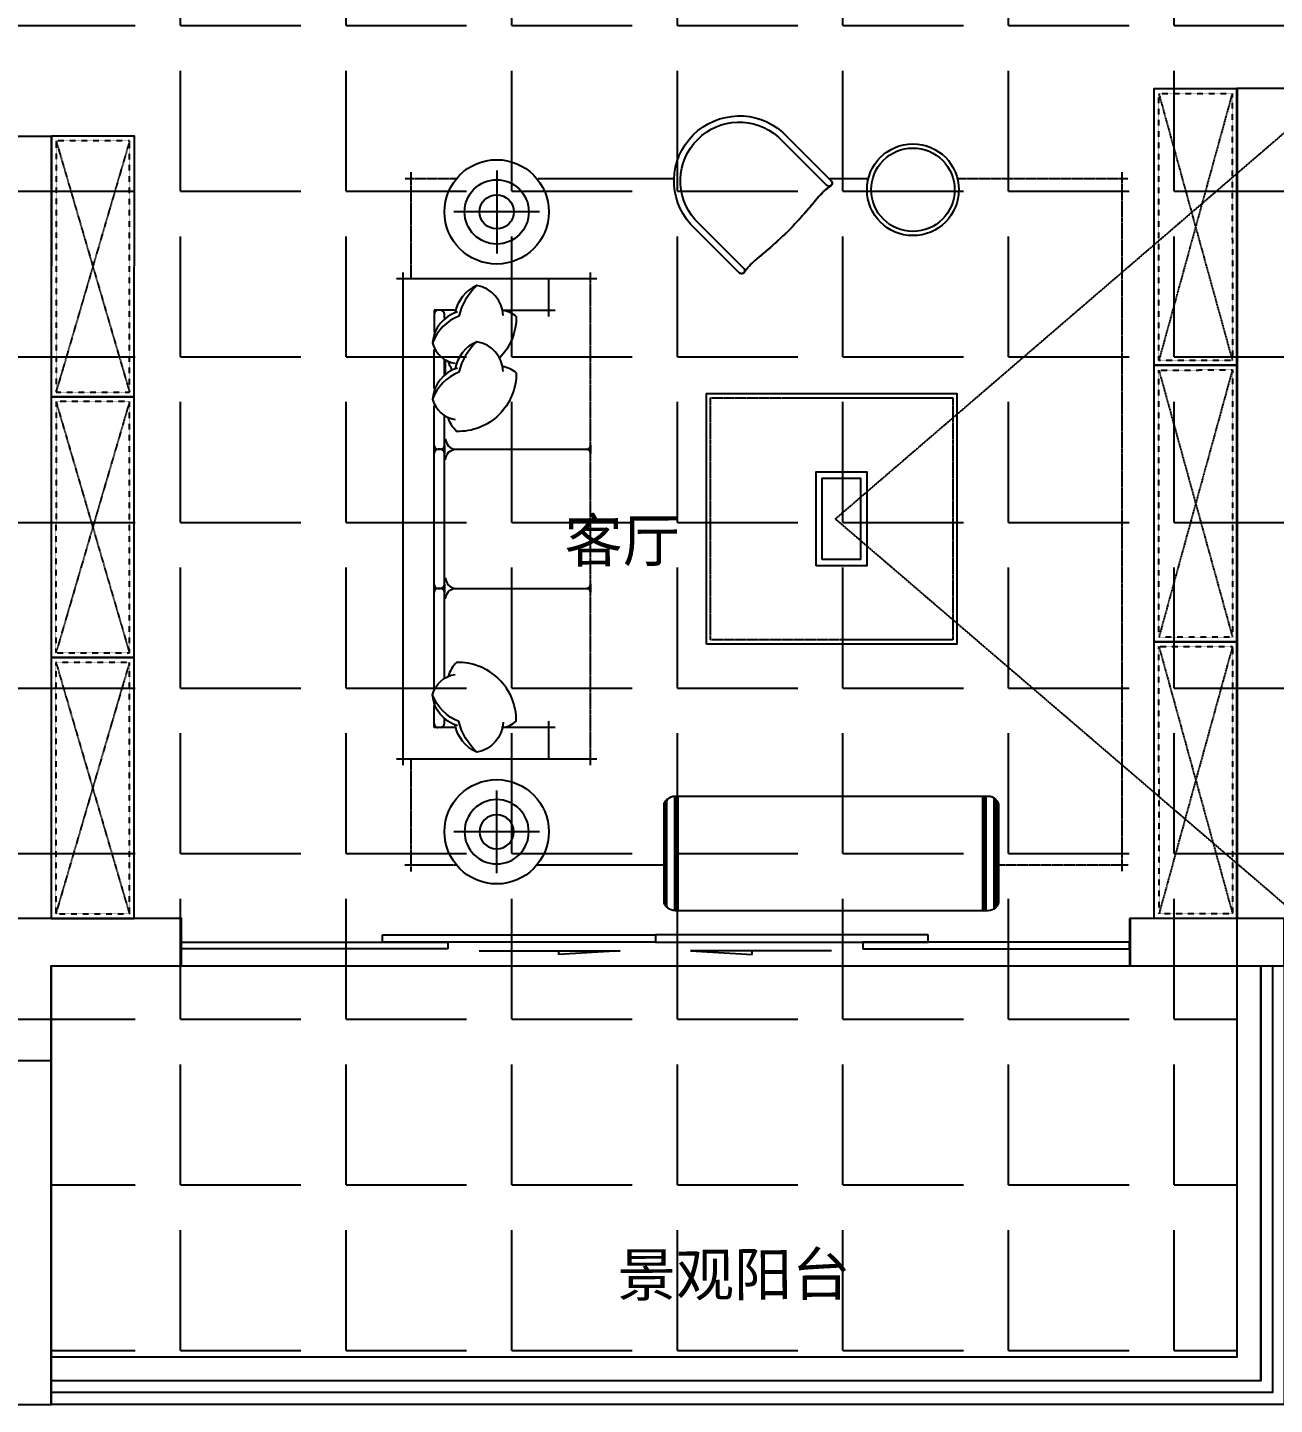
# Model space of a CAD drawing. Extents: x -284868 to 304789, y -137694 to 137894.
# Drawn here: x 264779 to 270038, y -116168 to -110361 of the extents above; entities that cross this region are included whole.
import ezdxf
from ezdxf.enums import TextEntityAlignment as Align

# ---------------------------------------------------------------- set-up
doc = ezdxf.new("R2010")
doc.units = 0
doc.linetypes.add('AX-CORE160-Fur$0$DASH', pattern=[0.35, 0.25, -0.1])
doc.linetypes.add('DASH', pattern=[0.35, 0.25, -0.1])
doc.layers.get('0').update_dxf_attribs({"linetype": 'CONTINUOUS'})
for name, color, linetype in [('0-墙', 4, 'CONTINUOUS'), ('0-底图', 251, 'CONTINUOUS'), ('0-非设计区域', 251, 'CONTINUOUS'), ('P-平面栏杆', 3, 'CONTINUOUS')]:
    doc.layers.add(name, color=color, linetype=linetype)
doc.styles.add('_TCH_DYN', font='')
doc.styles.get('_TCH_DYN').set_extended_font_data('SimSun')

# ---------------------------------------------------------------- blocks, each defined once
blk = doc.blocks.new('*U378')
at = {"linetype": 'AX-CORE160-Fur$0$DASH', "ltscale": 0.2}
for p, q in [((20, -330), (1146.7, -20)), ((20, -20), (1146.7, -330)), ((1186.7, -330), (2313.3, -20)), ((1186.7, -20), (2313.3, -330)), ((2353.3, -330), (3480, -20)), ((2353.3, -20), (3480, -330))]:
    blk.add_line(p, q, dxfattribs=at)
for points in [[(0, 0), (1166.7, 0), (1166.7, -350), (0, -350)], [(1166.7, 0), (2333.3, 0), (2333.3, -350), (1166.7, -350)], [(2333.3, 0), (3500, 0), (3500, -350), (2333.3, -350)]]:
    blk.add_lwpolyline(points, close=True)
for points in [[(20, -20), (1146.7, -20), (1146.7, -330), (20, -330)], [(1186.7, -20), (2313.3, -20), (2313.3, -330), (1186.7, -330)], [(2353.3, -20), (3480, -20), (3480, -330), (2353.3, -330)]]:
    blk.add_lwpolyline(points, close=True, dxfattribs=at)
blk = doc.blocks.new('200adfdfnnn')
at = {"linetype": 'DASH', "extrusion": (-0.001158, -1.56942e-09, 0.999999)}
for p, q in [((463282.4, -537376.5), (466227, -534843.2)), ((461013, -535581.8), (461285.7, -535581.8)), ((461046, -536111.1), (461046, -535548.8)), ((463925.7, -535581.8), (464825.9, -535581.8)), ((464792.9, -535548.8), (464792.9, -539235.1)), ((461992, -536987.4), (461992, -536078.1)), ((461992, -538674.1), (461992, -537031.4)), ((463282.4, -537376.5), (466227, -539903.2)), ((461046, -539235.1), (461046, -538641.1)), ((461285.7, -539202.1), (461013, -539202.1)), ((462377, -539202.1), (461708.3, -539202.1)), ((464825.9, -539202.1), (464137, -539202.1))]:
    blk.add_line(p, q, dxfattribs=at)
at = {"extrusion": (-0.001158, -1.56942e-09, 0.999999)}
for p, q in [((463236.7, -535618.1), (462980.2, -535361.6)), ((463003.7, -535338.1), (463260.2, -535594.7)), ((463260.2, -535594.7), (463003.7, -535338.1)), ((463003.7, -535338.1), (463260.2, -535594.7)), ((463022.2, -535403.6), (463022.2, -535403.6)), ((461497, -535539.3), (461497, -535976.4)), ((463247.4, -535581.8), (463456.5, -535581.8)), ((463260.2, -535594.7), (463260.2, -535594.7)), ((463260.2, -535594.7), (463263.3, -535598.9)), ((463263.3, -535598.9), (463264.9, -535603.9)), ((463209.4, -535661.6), (463194.7, -535677.2)), ((463224.9, -535646.8), (463209.4, -535661.6)), ((463241.2, -535632.9), (463224.9, -535646.8)), ((463258.2, -535619.8), (463241.2, -535632.9)), ((463260, -535618.3), (463258.2, -535619.8)), ((463258.2, -535619.8), (463258.2, -535619.8)), ((463263.2, -535614.1), (463260, -535618.3)), ((463264.8, -535609.1), (463263.2, -535614.1)), ((463264.9, -535603.9), (463264.8, -535609.1)), ((463156.8, -535723.3), (463117.8, -535768.4)), ((463194.7, -535677.2), (463156.8, -535723.3)), ((463194.7, -535677.2), (463194.7, -535677.2)), ((461722.3, -535757.8), (461271.7, -535757.8)), ((462542.5, -535799.3), (462799.1, -536055.8)), ((463077.7, -535812.5), (463036.6, -535855.7)), ((463117.8, -535768.4), (463077.7, -535812.5)), ((462775.6, -536079.3), (462519.1, -535822.7)), ((462519.1, -535822.7), (462775.6, -536079.3)), ((462775.6, -536079.3), (462519.1, -535822.7)), ((463036.6, -535855.7), (462993.4, -535896.8)), ((463036.6, -535855.7), (463036.6, -535855.7)), ((462949.3, -535936.9), (462904.2, -535975.9)), ((462993.4, -535896.8), (462949.3, -535936.9)), ((462842.9, -536028.1), (462828.4, -536043.2)), ((462858.2, -536013.8), (462842.9, -536028.1)), ((462904.2, -535975.9), (462858.2, -536013.8)), ((462858.2, -536013.8), (462858.2, -536013.8)), ((461002, -536078.1), (461002, -538674.1)), ((462777.4, -536080.8), (462775.6, -536079.3)), ((462782.1, -536083.3), (462777.4, -536080.8)), ((462787.2, -536084.1), (462782.1, -536083.3)), ((462792.4, -536083.3), (462787.2, -536084.1)), ((462797.1, -536081), (462792.4, -536083.3)), ((462800.8, -536077.3), (462797.1, -536081)), ((462801.9, -536075.7), (462800.8, -536077.3)), ((462800.8, -536077.3), (462800.8, -536077.3)), ((462814.7, -536059.1), (462801.9, -536075.7)), ((462828.4, -536043.2), (462814.7, -536059.1)), ((462025, -536111.1), (460969, -536111.1)), ((461772, -536309.1), (461772, -536111.1)), ((461275.1, -536276.1), (461167, -536276.1)), ((461167, -536276.1), (461167, -536391.8)), ((461222, -536318.1), (461222, -536298.1)), ((461521.8, -536276.1), (461805, -536276.1)), ((461167, -536688.1), (461167, -536483.3)), ((461222, -536614.4), (461222, -536538.7)), ((461167, -538268.9), (461167, -536779.6)), ((461222, -536987.4), (461222, -536835)), ((461189, -537009.4), (461200, -537009.4)), ((461200, -537009.4), (461189, -537009.4)), ((461189, -537009.4), (461200, -537009.4)), ((461200, -537009.4), (461189, -537009.4)), ((461222, -536987.4), (461222, -537031.4)), ((461222, -538213.5), (461222, -537031.4)), ((461992, -536987.4), (461992, -537031.4)), ((461189, -537742.8), (461200, -537742.8)), ((461200, -537742.8), (461189, -537742.8)), ((461189, -537742.8), (461200, -537742.8)), ((461200, -537742.8), (461189, -537742.8)), ((461222, -537720.8), (461222, -537764.8)), ((461992, -537720.8), (461992, -537764.8)), ((461167, -538476.1), (461167, -538360.4)), ((461275.1, -538476.1), (461167, -538476.1)), ((461222, -538454.1), (461222, -538434.1)), ((461805, -538476.1), (461521.8, -538476.1)), ((461772, -538641.1), (461772, -538443.1)), ((460969, -538641.1), (462025, -538641.1)), ((461497, -539244.6), (461497, -538807.6)), ((462384.4, -539415.2), (462384.4, -538865)), ((462387.8, -539420.2), (462387.8, -538859.9)), ((462394.4, -539427.7), (462394.4, -538852.4)), ((462436.6, -539442.6), (462436.6, -538837.6)), ((462443.3, -539442.6), (462443.3, -538837.6)), ((462446.6, -539442.6), (462446.6, -538837.6)), ((462449.2, -539442.6), (462449.2, -538837.6)), ((462451.4, -539442.6), (462451.4, -538837.6)), ((462454, -539442.6), (462454, -538837.6)), ((464060, -539442.6), (464060, -538837.6)), ((464062.6, -539442.6), (464062.6, -538837.6)), ((464064.8, -539442.6), (464064.8, -538837.6)), ((464067.4, -539442.6), (464067.4, -538837.6)), ((464070.8, -539442.6), (464070.8, -538837.6)), ((464077.4, -539442.6), (464077.4, -538837.6)), ((464119.6, -539427.7), (464119.6, -538852.4)), ((464126.3, -539420.2), (464126.3, -538859.9)), ((464129.6, -539415.1), (464129.6, -538865)), ((462379.6, -539404.3), (462379.6, -538875.9)), ((462381.8, -539410.1), (462381.8, -538870.1)), ((464132.2, -539410.1), (464132.2, -538870.1)), ((464134.4, -539404.3), (464134.4, -538875.9)), ((461722.3, -539026.1), (461271.7, -539026.1))]:
    blk.add_line(p, q, dxfattribs=at)
at = {"linetype": 'DASH', "extrusion": (-0.001158, -1.56942e-09, 0.999999), "elevation": -1768.3}
blk.add_lwpolyline([(461712.3, -535581.8), (462436.7, -535581.8)], dxfattribs=at)
at = {"extrusion": (-0.001158, -1.56942e-09, 0.999999), "elevation": -1768.3}
blk.add_lwpolyline([(463251.3, -535581.8), (463426.7, -535581.8)], dxfattribs=at)
for points in [[(461390.5, -536146.1, 0.14773), (461296, -536306.8, 0.213343), (461157.3, -536448.7, 0.178662)], [(461529.1, -536303.7, 0.356772), (461390.5, -536146.1, 0.249542), (461276.2, -536288.9, -9.61688)], [(461288.4, -536284.6, 0.306663), (461157.3, -536448.7, 0.30633), (461277, -536555.9, -0.872847)], [(461525.8, -536276, -0.165541), (461598.4, -536310, -0.200231), (461509.9, -536528.3, -0.200231)], [(461390.5, -536442.4, 0.14773), (461296, -536603.1, 0.213343), (461157.3, -536745, 0.178662)], [(461529.1, -536600, 0.356772), (461390.5, -536442.4, 0.249542), (461276.2, -536585.2, -9.61688)], [(461226, -536614.4), (461226, -536538.7, 0.414214)], [(461288.4, -536580.9, 0.306663), (461157.3, -536745, 0.30633), (461277, -536852.1, -0.872847)], [(461261.4, -536591.7, -0.071865), (461239.9, -536545.6)], [(461525.8, -536572.3, -0.165541), (461598.4, -536606.3, -0.425989), (461283.3, -536915.2, -0.121523), (461239.9, -536841.9, 7.115464)], [(461226, -536954.4, 0.414214), (461281, -537009.4)], [(461226, -537064.4, -0.414214), (461281, -537009.4), (461974, -537009.4, -0.414214)], [(461226, -537064.4, -0.414214), (461281, -537009.4)], [(461226, -537687.8, 0.414214), (461281, -537742.8)], [(461226, -537797.8, -0.414214), (461281, -537742.8), (461974, -537742.8, -0.414214)], [(461226, -537797.8, -0.414214), (461281, -537742.8)], [(461525.8, -538476.2, 0.165541), (461598.4, -538442.2, 0.425989), (461283.4, -538133.3, 0.121523), (461239.9, -538206.6, -7.115464)], [(461288.4, -538467.6, -0.306663), (461157.3, -538303.5, -0.30633), (461277.1, -538196.3, 0.872847)], [(461390.5, -538606.1, -0.14773), (461296, -538445.3, -0.213343), (461157.3, -538303.5, -0.178662)], [(461529.1, -538448.5, -0.356772), (461390.5, -538606.1, -0.249542), (461276.2, -538463.3, 9.61688)]]:
    blk.add_lwpolyline(points, format="xyb", dxfattribs=at)
for points in [[(462601, -538036.1), (462601, -536716.1), (463921, -536716.1), (463921, -538036.1)], [(463178.6, -537623.5), (463178.6, -537128.7), (463446.8, -537128.7), (463446.8, -537623.5)], [(463178.6, -537623.5), (463178.6, -537128.7), (463446.8, -537128.7), (463446.8, -537623.5)], [(463211.6, -537590.5), (463211.6, -537161.7), (463413.8, -537161.7), (463413.8, -537590.5)], [(463211.6, -537590.5), (463211.6, -537161.7), (463413.8, -537161.7), (463413.8, -537590.5)]]:
    blk.add_lwpolyline(points, close=True, dxfattribs=at)
at = {"linetype": 'DASH', "extrusion": (-0.001158, -1.56942e-09, 0.999999), "elevation": -1768.3}
blk.add_lwpolyline([(462623, -538014.1), (462623, -536738.1), (463899, -536738.1), (463899, -538014.1)], close=True, dxfattribs=at)
at = {"extrusion": (-0.001158, -1.56942e-09, 0.999999), "elevation": -1768.3}
blk.add_lwpolyline([(464086, -539442.6), (462436, -539442.6, -0.414214), (462381, -539387.6), (462381, -538892.6, -0.414214), (462436, -538837.6), (464086, -538837.6, -0.414214), (464141, -538892.6), (464141, -539387.6, -0.414214)], format="xyb", close=True, dxfattribs=at)
for centre, radius in [((463691.1, -535641.1), 242), ((463691.1, -535641.1), 220), ((461497, -535757.8), 275), ((461497, -539026.1), 275)]:
    blk.add_circle(centre, radius)
for centre, start, end in [((461189, -536298.1), 90.00008, 180.00008), ((461200, -536298.1), 0.00008, 90.00008), ((461189, -536987.4), 180.00008, 270.00008), ((461189, -536987.4), 180.00008, 270.00008), ((461189, -537031.4), 90.00008, 180.00008), ((461189, -537031.4), 90.00008, 180.00008), ((461200, -536987.4), 270.00008, 0.00008), ((461200, -536987.4), 270.00008, 0.00008), ((461200, -537031.4), 0.00008, 90.00008), ((461200, -537031.4), 0.00008, 90.00008), ((461970, -536987.4), 270.00008, 0.00008), ((461970, -536987.4), 270.00008, 0.00008), ((461970, -537031.4), 0.00008, 90.00008), ((461970, -537031.4), 0.00008, 90.00008), ((461189, -537720.8), 180.00008, 270.00008), ((461189, -537720.8), 180.00008, 270.00008), ((461189, -537764.8), 90.00008, 180.00008), ((461189, -537764.8), 90.00008, 180.00008), ((461200, -537720.8), 270.00008, 0.00008), ((461200, -537720.8), 270.00008, 0.00008), ((461200, -537764.8), 0.00008, 90.00008), ((461200, -537764.8), 0.00008, 90.00008), ((461970, -537720.8), 270.00008, 0.00008), ((461970, -537720.8), 270.00008, 0.00008), ((461970, -537764.8), 0.00008, 90.00008), ((461970, -537764.8), 0.00008, 90.00008), ((461189, -538454.1), 180.00008, 270.00008), ((461200, -538454.1), 270.00008, 0.00008)]:
    blk.add_arc(centre, 22, start, end)
at = {"extrusion": (0, 0, -1)}
for centre, major_axis, ratio, start_param, end_param in [((462775.8, -535594.8), (228.3, -256.3), 1, 1.572273, 4.595346), ((462775.8, -535594.9), (209.5, -228.7), 1, 1.592719, 4.602676), ((463248.5, -535606.4), (11.7, 11.7), 1, -0.000001, 3.141592), ((463248.5, -535606.4), (11.7, 11.7), 1, -0.000001, 1.729399), ((463490.6, -535940.8), (280.2, 280.2), 1, 4.654545, 4.870992), ((463490.6, -535940.8), (280.2, 280.2), 1, 4.654545, 4.86604), ((461274.8, -534135.1), (1652.9, -1825.5), 1, -0.158275, -0.061435), ((461274.8, -534135.1), (1650.5, -1827.6), 1, -0.159595, -0.062755), ((461316, -534093.8), (1663, -1816.2), 1, -0.03215, 0.064691), ((461316, -534093.8), (1659.1, -1819.8), 1, -0.034305, 0.062535), ((463121.7, -536309.7), (280.2, 280.2), 1, 4.558736, 4.770231), ((463121.7, -536309.7), (280.2, 280.2), 1, 4.558736, 4.770231), ((462787.3, -536067.5), (11.7, 11.7), 1, -0.000001, 3.141592), ((462787.3, -536067.5), (11.7, 11.7), 1, 1.412192, 3.141592), ((461497, -539026.1), (0.1, -169.4), 0.999999, 3.142342, 9.425527), ((461497, -539026.1), (0.1, -90.2), 0.999999, 3.142672495018807, 9.425857802198392)]:
    blk.add_ellipse(centre, major_axis=major_axis, ratio=ratio, start_param=start_param, end_param=end_param, dxfattribs=at)
for major_axis, start_param, end_param in [((-0.2, 169.4), 1.56910732009344, 7.852292627273027), ((0, 90.2), 1.569437306305015, 7.852622613484601)]:
    blk.add_ellipse((461497, -535757.8), major_axis=major_axis, ratio=0.999999, start_param=start_param, end_param=end_param)
blk = doc.blocks.new('*U385')
at = {"linetype": 'AX-CORE160-Fur$0$DASH', "ltscale": 0.2}
for p, q in [((20, -330), (1080, -20)), ((20, -20), (1080, -330)), ((1120, -330), (2180, -20)), ((1120, -20), (2180, -330)), ((2220, -330), (3280, -20)), ((2220, -20), (3280, -330))]:
    blk.add_line(p, q, dxfattribs=at)
for points in [[(0, 0), (1100, 0), (1100, -350), (0, -350)], [(1100, 0), (2200, 0), (2200, -350), (1100, -350)], [(2200, 0), (3300, 0), (3300, -350), (2200, -350)]]:
    blk.add_lwpolyline(points, close=True)
for points in [[(20, -20), (1080, -20), (1080, -330), (20, -330)], [(1120, -20), (2180, -20), (2180, -330), (1120, -330)], [(2220, -20), (3280, -20), (3280, -330), (2220, -330)]]:
    blk.add_lwpolyline(points, close=True, dxfattribs=at)
blk = doc.blocks.new('2$DorLib2D$00000138')
at = {"linetype": 'Continuous'}
for p, q in [((-0.2875, 0), (-0.2875, 0.1538)), ((-0.2875, 0.1538), (0, 0.1538)), ((0, 0.1538), (0, 0)), ((0.2875, 0.1538), (0, 0.1538)), ((0.2875, 0), (0.2875, 0.1538)), ((-0.5, -0.1399), (-0.5, 0)), ((-0.5, 0), (-0.2188, 0)), ((0, 0), (-0.2875, 0)), ((-0.2188, 0), (-0.2188, -0.1399)), ((0, 0), (0.2875, 0)), ((0.2188, 0), (0.2188, -0.1399)), ((0.5, 0), (0.2188, 0)), ((0.5, 0), (0.5, -0.1946)), ((0.5, -0.1399), (0.5, 0)), ((-0.2188, -0.1399), (-0.5, -0.1399)), ((0.2188, -0.1399), (0.5, -0.1399)), ((-0.1857, -0.186), (-0.037, -0.186)), ((-0.037, -0.186), (-0.1019, -0.2583)), ((-0.1019, -0.2583), (-0.1019, -0.186)), ((0.1857, -0.186), (0.037, -0.186)), ((0.037, -0.186), (0.1019, -0.2583)), ((0.1019, -0.2583), (0.1019, -0.186))]:
    blk.add_line(p, q, dxfattribs=at)
blk = doc.blocks.new('DDDDDDDGFDSG')
for p, q in [((431960.3, 10059.4), (430010.9, 10059.4)), ((430010.9, 6559.4), (430010.9, 10059.4)), ((424810.9, 9859.4), (425010.9, 9859.4)), ((425010.9, 9509.4), (425010.9, 9859.4)), ((425010.9, 6559.4), (425010.9, 9509.4)), ((425558.1, 6559.4), (425010.9, 6559.4)), ((425558.1, 6359.4), (425558.1, 6559.4)), ((430010.9, 6559.4), (429558.1, 6559.4)), ((429558.1, 6559.4), (429558.1, 6359.4)), ((425011, 5859.5), (425010.9, 6359.4)), ((425010.9, 6359.4), (425558.1, 6359.4)), ((425558.1, 6359.4), (429558.1, 6359.4)), ((429558.1, 6359.4), (430210.9, 6359.4)), ((425010.9, 4509.4), (425011, 5859.4)), ((424810.9, 4509.4), (425010.9, 4509.4))]:
    blk.add_line(p, q)
for points in [[(430210.9, 6359.4), (430210.9, 4509.4), (425010.9, 4509.4)], [(430110.9, 6359.4), (430110.9, 4609.4), (425010.9, 4609.4)], [(430160.9, 6359.4), (430160.9, 4559.4), (425010.9, 4559.4)], [(430010.9, 6359.4), (430010.9, 4709.4), (425010.9, 4709.4)]]:
    blk.add_lwpolyline(points)
at = {"xscale": 0.8000000000000002, "yscale": 0.8000000000000002, "zscale": 0.8000000000000002}
blk.add_blockref('200adfdfnnn', (57691.4, 438145.7), dxfattribs=at)
at = {"extrusion": (1.7292e-09, 6.03482e-06, 1), "rotation": 270.0189004351355}
blk.add_blockref('*U378', (430011.1, 10059.3, 0.1), dxfattribs=at)
at = {"extrusion": (1.7292e-09, -6.03482e-06, -1), "zscale": -1, "rotation": 270.0189004351022}
blk.add_blockref('*U385', (-425011.1, 9859.4, -0.1), dxfattribs=at)
at = {"xscale": 3999.999999999998, "yscale": 200, "zscale": 3999.999999999998, "rotation": 1.654672123034542e-11}
blk.add_blockref('2$DorLib2D$00000138', (427558.1, 6459.4), dxfattribs=at)
at = {"style": '_TCH_DYN'}
for s, p in [('客厅', (427666.5, 8010.9)), ('景观阳台', (428381.2, 4916.2))]:
    blk.add_text(s, height=180, rotation=0.24476, dxfattribs=at).set_placement(p, align=Align.BOTTOM_RIGHT)

msp = doc.modelspace()

# ---------------------------------------------------------------- hatches: boundary and pattern name
at = {"layer": '0-非设计区域', "ltscale": 3}
h = msp.add_hatch(dxfattribs=at)
h.set_pattern_fill('ANGLE', color=256, scale=100)
h.set_pattern_definition([(0, (-155771.8, 278012.8), (0, 698.5), [508, -190.5]), (90, (-155771.8, 278012.8), (-698.5, 4e-14), [508, -190.5])])
h.paths.add_polyline_path([(261379.1, -114718.5), (261379.1, -113518.5), (259679.1, -113518.5), (259679.1, -109518.5), (261969.7, -109518.5), (261969.7, -106768.6), (264880, -106769.7), (264880.2, -106368.6), (269880.2, -106373.5), (269879.1, -107818.5), (277479.1, -107818.5), (277479.1, -109518.5), (279529.1, -109518.5), (279529.1, -114118.5), (269879.1, -114118.5), (269879.1, -115968.5), (264879.1, -115968.5), (264879.1, -114718.5)])

# ---------------------------------------------------------------- linework, layer by layer
at = {"layer": '0-墙', "ltscale": 3}
msp.add_lwpolyline([(264679.1, -114118.5), (264679.1, -116168.5), (264879.1, -116168.5), (264879.1, -114318.5), (265429.1, -114318.5), (265429.1, -114118.5), (264679.1, -114118.5)], dxfattribs=at)
msp.add_lwpolyline([(269429.1, -114318.5), (270079.1, -114318.5), (270079.1, -114118.5), (269429.1, -114118.5)], close=True, dxfattribs=at)
at = {"layer": '0-非设计区域', "ltscale": 3}
msp.add_lwpolyline([(261379.1, -114718.5), (261379.1, -113518.5), (259679.1, -113518.5), (259679.1, -109518.5), (261969.7, -109518.5), (261969.7, -106768.6), (264880, -106769.7), (264880.2, -106368.6), (269880.2, -106373.5), (269879.1, -107818.5), (277479.1, -107818.5), (277479.1, -109518.5), (279529.1, -109518.5), (279529.1, -114118.5), (269879.1, -114118.5), (269879.1, -115968.5), (264879.1, -115968.5), (264879.1, -114718.5), (261379.1, -114718.5)], dxfattribs=at)
at = {"layer": 'P-平面栏杆', "ltscale": 3}
for points in [[(270079.1, -114318.5), (270079.1, -116168.5), (264879.1, -116168.5)], [(270029.1, -114318.5), (270029.1, -116118.5), (264879.1, -116118.5)], [(269979.1, -114318.5), (269979.1, -116068.5), (264879.1, -116068.5)], [(269879.1, -114318.5), (269879.1, -115968.5), (264879.1, -115968.5)]]:
    msp.add_lwpolyline(points, dxfattribs=at)

# ---------------------------------------------------------------- block references
at = {"layer": '0-底图'}
msp.add_blockref('DDDDDDDGFDSG', (-160131.2, -120677.9), dxfattribs=at)

doc.saveas('drawing.dxf')
